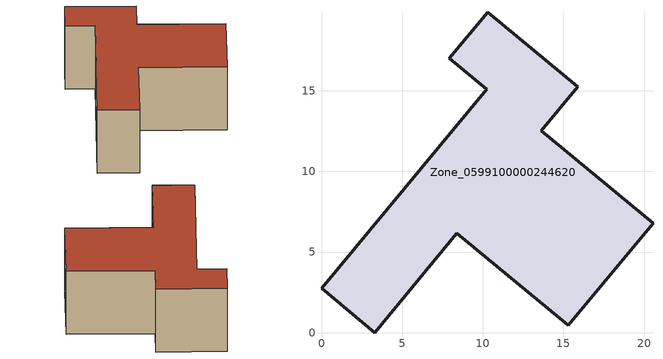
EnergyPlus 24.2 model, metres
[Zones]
Zone_0599100000244620
 floor ground (C_G): 10.25,15.08 7.93,17 10.32,19.86 15.88,15.24 13.63,12.53 20.55,6.77 15.31,0.45 8.38,6.18 3.31,0 0,2.75 z0
 wall outside (C_F): 8.38,6.18 15.31,0.45 20.55,6.77 13.63,12.53 15.88,15.24 10.32,19.86 7.93,17 10.25,15.08 0,2.75 3.31,0 8.38,6.18 z0:7.5
 roof outside (C_R): 10.25,15.08 0,2.75 3.31,0 8.38,6.18 15.31,0.45 20.55,6.77 13.63,12.53 15.88,15.24 10.32,19.86 7.93,17 z7.5
[BUILDING]
Pand.0599100000244620: North Axis=0; Terrain=City; Loads Convergence Tolerance Value=0.04; Temperature Convergence Tolerance Value=0.4; Solar Distribution=FullExterior; Maximum Number of Warmup Days=25; Minimum Number of Warmup Days=1
[Site:Location]
Rotterdam.The.Hague.AP_ZH_NLD Design_Conditions: Latitude=51.96; Longitude=4.45; Time Zone=1; Elevation=-4.5
[SITE:GROUNDTEMPERATURE:BUILDINGSURFACE]
18, 18, 18, 18, 18, 18, 18, 18, 18, 18, 18, 18
[MATERIAL] Thermal Absorptance=0.9; Solar Absorptance=0.7; Visible Absorptance=0.7
Name | Roughness | Thickness | Conductivity | Density | Specific Heat
G.D.1965 | MediumSmooth | 0.15 | 1 | 540 | 1210
F.D.1965 | Rough | 0.3 | 0.857143 | 1920 | 840
R.D.1965 | MediumRough | 0.2 | 0.08 | 1500 | 1000
[CONSTRUCTION]
C_G: G.D.1965
C_F: F.D.1965
C_R: R.D.1965
[ZONE]
Zone_0599100000244620: Type=1; Multiplier=1; Ceiling Height=Autocalculate; Volume=Autocalculate; Floor Area=autocalculate; Part of Total Floor Area=Yes
[ZONEINFILTRATION:DESIGNFLOWRATE]
Infil_Zone_0599100000244620: Zone or ZoneList or Space or SpaceList=Zone_0599100000244620; Schedule=AlwaysOn; Design Flow Rate Calculation Method=Flow/Area; Flow Rate per Floor Area=0.0042; Constant Term Coefficient=1; Temperature Term Coefficient=0; Velocity Term Coefficient=0; Velocity Squared Term Coefficient=0
[HVACTEMPLATE:ZONE:IDEALLOADSAIRSYSTEM]
Zone_0599100000244620: Maximum Heating Supply Air Temperature=50; Minimum Cooling Supply Air Temperature=13; Maximum Heating Supply Air Humidity Ratio=0.0156; Minimum Cooling Supply Air Humidity Ratio=0.0077; Heating Limit=NoLimit; Cooling Limit=NoLimit; Dehumidification Control Type=ConstantSensibleHeatRatio; Cooling Sensible Heat Ratio=0.7; Dehumidification Setpoint=60; Humidification Control Type=None; Humidification Setpoint=30; Outdoor Air Method=None; Outdoor Air Flow Rate per Person=0.00944; Outdoor Air Flow Rate per Zone Floor Area=0; Outdoor Air Flow Rate per Zone=0; Demand Controlled Ventilation Type=None; Outdoor Air Economizer Type=NoEconomizer; Heat Recovery Type=None; Sensible Heat Recovery Effectiveness=0.7; Latent Heat Recovery Effectiveness=0.65
[ZONECONTROL:THERMOSTAT]
ThermostatControl_Zone_0599100000244620: Zone or ZoneList=Zone_0599100000244620; Control Type Schedule=DualSetpointControlType; Control 1=Thermostat_Zone_0599100000244620; Temperature Difference Between Cutout And Setpoint=0
[THERMOSTATSETPOINT:DUALSETPOINT]
Thermostat_Zone_0599100000244620: Heating Setpoint Temperature Schedule=HeatingSetpoint_Zone_0599100000244620; Cooling Setpoint Temperature Schedule=CoolingSetpoint_Zone_0599100000244620
[SCHEDULE:COMPACT]
HeatingSetpoint_Zone_0599100000244620: Through: 12/31, For: AllDays, Until: 24:00, 21
CoolingSetpoint_Zone_0599100000244620: Through: 12/31, For: AllDays, Until: 24:00, 24
DualSetpointControlType: Through: 12/31, For: AllDays, Until: 24:00, 4
AlwaysOn: Through: 12/31, For: AllDays, Until: 24:00, 1
